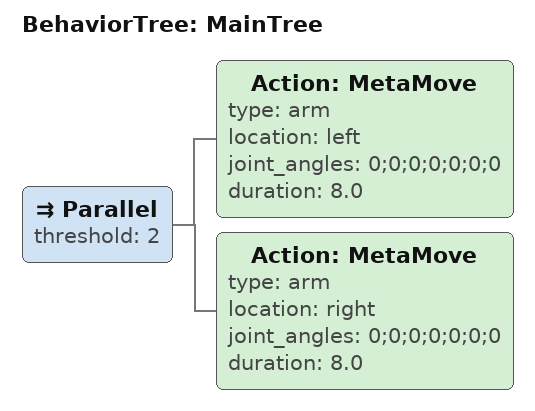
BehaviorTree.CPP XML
<root main_tree_to_execute="MainTree">
    <BehaviorTree ID="MainTree">
        <Parallel threshold="2">
            <Action ID="MetaMove" type="arm" location="left"
                joint_angles="0;0;0;0;0;0;0" duration="8.0" />
            <Action ID="MetaMove" type="arm" location="right"
                joint_angles="0;0;0;0;0;0;0" duration="8.0" />
        </Parallel>
    </BehaviorTree>
</root>
